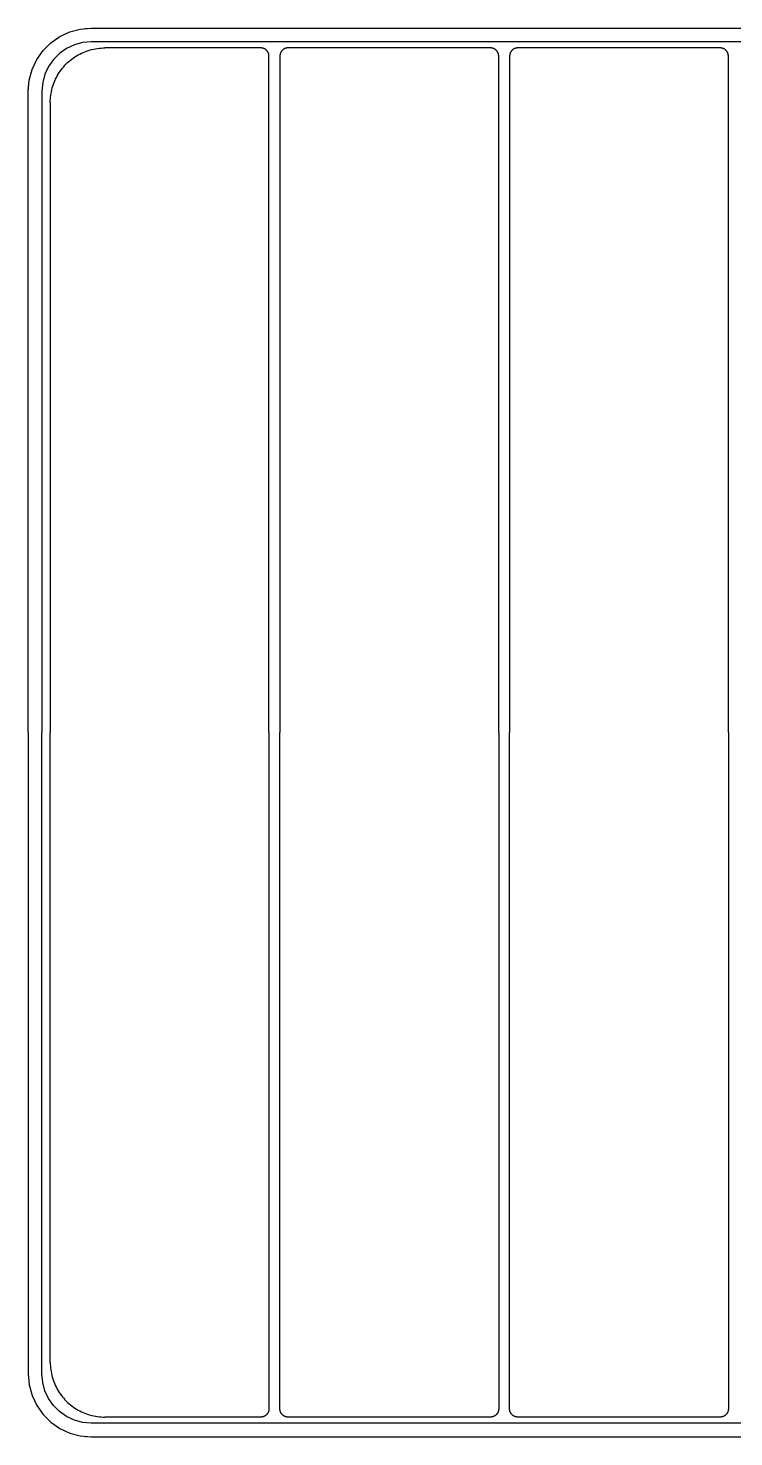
# Model space of a CAD drawing. Header units: millimetres. Extents: x 1434 to 4837, y 1889 to 4267.
# Drawn here: x 2761 to 3019, y 2395 to 2910 of the extents above; entities that cross this region are included whole.
import ezdxf

# ---------------------------------------------------------------- set-up
doc = ezdxf.new("R2010")
doc.units = ezdxf.units.MM
doc.header["$MEASUREMENT"] = 0
doc.layers.add('Utwórz2D linie widoczne', color=7, linetype='Continuous', true_color=0x000000)

msp = doc.modelspace()

# ---------------------------------------------------------------- linework, layer by layer
at = {"layer": 'Utwórz2D linie widoczne'}
for p, q in [((2769.14, 2904.29), (2772.43, 2906.59)), ((2772.43, 2906.59), (2776.06, 2908.29)), ((2776.06, 2908.29), (2779.93, 2909.33)), ((2779.93, 2909.33), (2783.93, 2909.68)), ((2783.93, 2904.68), (2780.8, 2904.4)), ((2781.77, 2909.49), (2781.86, 2909.5)), ((2781.86, 2909.5), (2782.21, 2909.52)), ((2783.93, 2909.68), (3207.93, 2909.68)), ((3207.93, 2904.68), (2783.93, 2904.68)), ((2764.01, 2898.18), (2766.31, 2901.46)), ((2766.31, 2901.46), (2769.14, 2904.29)), ((2772.36, 2900.46), (2770.14, 2898.25)), ((2774.93, 2902.26), (2772.36, 2900.46)), ((2777.77, 2903.59), (2774.93, 2902.26)), ((2780.8, 2904.4), (2777.77, 2903.59)), ((2777.98, 2899.18), (2778.56, 2899.54)), ((2778.56, 2899.54), (2779.15, 2899.89)), ((2779.15, 2899.89), (2779.75, 2900.21)), ((2779.75, 2900.21), (2780.36, 2900.51)), ((2780.36, 2900.51), (2780.99, 2900.8)), ((2780.99, 2900.8), (2781.62, 2901.06)), ((2781.62, 2901.06), (2782.26, 2901.3)), ((2782.26, 2901.3), (2782.9, 2901.52)), ((2782.9, 2901.52), (2783.56, 2901.71)), ((2783.56, 2901.71), (2784.22, 2901.88)), ((2784.22, 2901.88), (2784.88, 2902.03)), ((2784.88, 2902.03), (2785.55, 2902.16)), ((2785.55, 2902.16), (2786.23, 2902.27)), ((2786.23, 2902.27), (2786.91, 2902.35)), ((2786.91, 2902.35), (2787.59, 2902.41)), ((2787.59, 2902.41), (2788.27, 2902.44)), ((2788.27, 2902.44), (2788.95, 2902.45)), ((2845.95, 2902.45), (2788.95, 2902.45)), ((2846.06, 2902.45), (2845.95, 2902.45)), ((2846.16, 2902.45), (2846.06, 2902.45)), ((2846.26, 2902.44), (2846.16, 2902.45)), ((2846.36, 2902.43), (2846.26, 2902.44)), ((2846.46, 2902.41), (2846.36, 2902.43)), ((2846.56, 2902.39), (2846.46, 2902.41)), ((2846.66, 2902.37), (2846.56, 2902.39)), ((2846.76, 2902.34), (2846.66, 2902.37)), ((2846.86, 2902.31), (2846.76, 2902.34)), ((2846.96, 2902.28), (2846.86, 2902.31)), ((2847.05, 2902.24), (2846.96, 2902.28)), ((2847.15, 2902.2), (2847.05, 2902.24)), ((2847.24, 2902.16), (2847.15, 2902.2)), ((2847.33, 2902.12), (2847.24, 2902.16)), ((2847.42, 2902.07), (2847.33, 2902.12)), ((2847.51, 2902.02), (2847.42, 2902.07)), ((2847.6, 2901.96), (2847.51, 2902.02)), ((2847.68, 2901.9), (2847.6, 2901.96)), ((2847.77, 2901.84), (2847.68, 2901.9)), ((2847.85, 2901.78), (2847.77, 2901.84)), ((2847.92, 2901.71), (2847.85, 2901.78)), ((2848, 2901.65), (2847.92, 2901.71)), ((2848.07, 2901.57), (2848, 2901.65)), ((2848.15, 2901.5), (2848.07, 2901.57)), ((2848.21, 2901.42), (2848.15, 2901.5)), ((2848.28, 2901.35), (2848.21, 2901.42)), ((2848.34, 2901.27), (2848.28, 2901.35)), ((2848.4, 2901.18), (2848.34, 2901.27)), ((2848.46, 2901.1), (2848.4, 2901.18)), ((2848.52, 2901.01), (2848.46, 2901.1)), ((2848.57, 2900.92), (2848.52, 2901.01)), ((2848.62, 2900.83), (2848.57, 2900.92)), ((2848.66, 2900.74), (2848.62, 2900.83)), ((2848.7, 2900.65), (2848.66, 2900.74)), ((2848.74, 2900.55), (2848.7, 2900.65)), ((2848.78, 2900.46), (2848.74, 2900.55)), ((2848.81, 2900.36), (2848.78, 2900.46)), ((2848.84, 2900.26), (2848.81, 2900.36)), ((2848.87, 2900.16), (2848.84, 2900.26)), ((2848.89, 2900.06), (2848.87, 2900.16)), ((2848.91, 2899.96), (2848.89, 2900.06)), ((2848.93, 2899.86), (2848.91, 2899.96)), ((2848.94, 2899.76), (2848.93, 2899.86)), ((2848.95, 2899.66), (2848.94, 2899.76)), ((2848.95, 2899.56), (2848.95, 2899.66)), ((2848.95, 2899.45), (2848.95, 2899.56)), ((2848.95, 2652.18), (2848.95, 2899.45)), ((2852.96, 2899.66), (2852.95, 2899.56)), ((2852.95, 2899.56), (2852.95, 2899.45)), ((2852.95, 2899.45), (2852.95, 2652.18)), ((2852.97, 2899.76), (2852.96, 2899.66)), ((2852.98, 2899.86), (2852.97, 2899.76)), ((2853, 2899.96), (2852.98, 2899.86)), ((2853.02, 2900.06), (2853, 2899.96)), ((2853.04, 2900.16), (2853.02, 2900.06)), ((2853.06, 2900.26), (2853.04, 2900.16)), ((2853.09, 2900.36), (2853.06, 2900.26)), ((2853.13, 2900.46), (2853.09, 2900.36)), ((2853.16, 2900.55), (2853.13, 2900.46)), ((2853.2, 2900.65), (2853.16, 2900.55)), ((2853.24, 2900.74), (2853.2, 2900.65)), ((2853.29, 2900.83), (2853.24, 2900.74)), ((2853.34, 2900.92), (2853.29, 2900.83)), ((2853.39, 2901.01), (2853.34, 2900.92)), ((2853.44, 2901.1), (2853.39, 2901.01)), ((2853.5, 2901.18), (2853.44, 2901.1)), ((2853.56, 2901.27), (2853.5, 2901.18)), ((2853.63, 2901.35), (2853.56, 2901.27)), ((2853.69, 2901.42), (2853.63, 2901.35)), ((2853.76, 2901.5), (2853.69, 2901.42)), ((2853.83, 2901.57), (2853.76, 2901.5)), ((2853.91, 2901.65), (2853.83, 2901.57)), ((2853.98, 2901.71), (2853.91, 2901.65)), ((2854.06, 2901.78), (2853.98, 2901.71)), ((2854.14, 2901.84), (2854.06, 2901.78)), ((2854.22, 2901.9), (2854.14, 2901.84)), ((2854.31, 2901.96), (2854.22, 2901.9)), ((2854.39, 2902.02), (2854.31, 2901.96)), ((2854.48, 2902.07), (2854.39, 2902.02)), ((2854.57, 2902.12), (2854.48, 2902.07)), ((2854.66, 2902.16), (2854.57, 2902.12)), ((2854.76, 2902.2), (2854.66, 2902.16)), ((2854.85, 2902.24), (2854.76, 2902.2)), ((2854.95, 2902.28), (2854.85, 2902.24)), ((2855.05, 2902.31), (2854.95, 2902.28)), ((2855.14, 2902.34), (2855.05, 2902.31)), ((2855.24, 2902.37), (2855.14, 2902.34)), ((2855.34, 2902.39), (2855.24, 2902.37)), ((2855.44, 2902.41), (2855.34, 2902.39)), ((2855.54, 2902.43), (2855.44, 2902.41)), ((2855.65, 2902.44), (2855.54, 2902.43)), ((2855.75, 2902.45), (2855.65, 2902.44)), ((2855.85, 2902.45), (2855.75, 2902.45)), ((2855.95, 2902.45), (2855.85, 2902.45)), ((2929.95, 2902.45), (2855.95, 2902.45)), ((2930.06, 2902.45), (2929.95, 2902.45)), ((2930.16, 2902.45), (2930.06, 2902.45)), ((2930.26, 2902.44), (2930.16, 2902.45)), ((2930.36, 2902.43), (2930.26, 2902.44)), ((2930.46, 2902.41), (2930.36, 2902.43)), ((2930.56, 2902.39), (2930.46, 2902.41)), ((2930.66, 2902.37), (2930.56, 2902.39)), ((2930.76, 2902.34), (2930.66, 2902.37)), ((2930.86, 2902.31), (2930.76, 2902.34)), ((2930.96, 2902.28), (2930.86, 2902.31)), ((2931.05, 2902.24), (2930.96, 2902.28)), ((2931.15, 2902.2), (2931.05, 2902.24)), ((2931.24, 2902.16), (2931.15, 2902.2)), ((2931.33, 2902.12), (2931.24, 2902.16)), ((2931.42, 2902.07), (2931.33, 2902.12)), ((2931.51, 2902.02), (2931.42, 2902.07)), ((2931.6, 2901.96), (2931.51, 2902.02)), ((2931.68, 2901.9), (2931.6, 2901.96)), ((2931.77, 2901.84), (2931.68, 2901.9)), ((2931.85, 2901.78), (2931.77, 2901.84)), ((2931.92, 2901.71), (2931.85, 2901.78)), ((2932, 2901.65), (2931.92, 2901.71)), ((2932.07, 2901.57), (2932, 2901.65)), ((2932.15, 2901.5), (2932.07, 2901.57)), ((2932.21, 2901.42), (2932.15, 2901.5)), ((2932.28, 2901.35), (2932.21, 2901.42)), ((2932.34, 2901.27), (2932.28, 2901.35)), ((2932.4, 2901.18), (2932.34, 2901.27)), ((2932.46, 2901.1), (2932.4, 2901.18)), ((2932.52, 2901.01), (2932.46, 2901.1)), ((2932.57, 2900.92), (2932.52, 2901.01)), ((2932.62, 2900.83), (2932.57, 2900.92)), ((2932.66, 2900.74), (2932.62, 2900.83)), ((2932.7, 2900.65), (2932.66, 2900.74)), ((2932.74, 2900.55), (2932.7, 2900.65)), ((2932.78, 2900.46), (2932.74, 2900.55)), ((2932.81, 2900.36), (2932.78, 2900.46)), ((2932.84, 2900.26), (2932.81, 2900.36)), ((2932.87, 2900.16), (2932.84, 2900.26)), ((2932.89, 2900.06), (2932.87, 2900.16)), ((2932.91, 2899.96), (2932.89, 2900.06)), ((2932.93, 2899.86), (2932.91, 2899.96)), ((2932.94, 2899.76), (2932.93, 2899.86)), ((2932.95, 2899.66), (2932.94, 2899.76)), ((2932.95, 2899.56), (2932.95, 2899.66)), ((2932.95, 2899.45), (2932.95, 2899.56)), ((2932.95, 2652.18), (2932.95, 2899.45)), ((2936.96, 2899.66), (2936.95, 2899.56)), ((2936.95, 2899.56), (2936.95, 2899.45)), ((2936.95, 2899.45), (2936.95, 2652.18)), ((2936.97, 2899.76), (2936.96, 2899.66)), ((2936.98, 2899.86), (2936.97, 2899.76)), ((2937, 2899.96), (2936.98, 2899.86)), ((2937.02, 2900.06), (2937, 2899.96)), ((2937.04, 2900.16), (2937.02, 2900.06)), ((2937.06, 2900.26), (2937.04, 2900.16)), ((2937.09, 2900.36), (2937.06, 2900.26)), ((2937.13, 2900.46), (2937.09, 2900.36)), ((2937.16, 2900.55), (2937.13, 2900.46)), ((2937.2, 2900.65), (2937.16, 2900.55)), ((2937.24, 2900.74), (2937.2, 2900.65)), ((2937.29, 2900.83), (2937.24, 2900.74)), ((2937.34, 2900.92), (2937.29, 2900.83)), ((2937.39, 2901.01), (2937.34, 2900.92)), ((2937.44, 2901.1), (2937.39, 2901.01)), ((2937.5, 2901.18), (2937.44, 2901.1)), ((2937.56, 2901.27), (2937.5, 2901.18)), ((2937.63, 2901.35), (2937.56, 2901.27)), ((2937.69, 2901.42), (2937.63, 2901.35)), ((2937.76, 2901.5), (2937.69, 2901.42)), ((2937.83, 2901.57), (2937.76, 2901.5)), ((2937.91, 2901.65), (2937.83, 2901.57)), ((2937.98, 2901.71), (2937.91, 2901.65)), ((2938.06, 2901.78), (2937.98, 2901.71)), ((2938.14, 2901.84), (2938.06, 2901.78)), ((2938.22, 2901.9), (2938.14, 2901.84)), ((2938.31, 2901.96), (2938.22, 2901.9)), ((2938.39, 2902.02), (2938.31, 2901.96)), ((2938.48, 2902.07), (2938.39, 2902.02)), ((2938.57, 2902.12), (2938.48, 2902.07)), ((2938.66, 2902.16), (2938.57, 2902.12)), ((2938.76, 2902.2), (2938.66, 2902.16)), ((2938.85, 2902.24), (2938.76, 2902.2)), ((2938.95, 2902.28), (2938.85, 2902.24)), ((2939.05, 2902.31), (2938.95, 2902.28)), ((2939.14, 2902.34), (2939.05, 2902.31)), ((2939.24, 2902.37), (2939.14, 2902.34)), ((2939.34, 2902.39), (2939.24, 2902.37)), ((2939.44, 2902.41), (2939.34, 2902.39)), ((2939.54, 2902.43), (2939.44, 2902.41)), ((2939.65, 2902.44), (2939.54, 2902.43)), ((2939.75, 2902.45), (2939.65, 2902.44)), ((2939.85, 2902.45), (2939.75, 2902.45)), ((2939.95, 2902.45), (2939.85, 2902.45)), ((3013.95, 2902.45), (2939.95, 2902.45)), ((3014.06, 2902.45), (3013.95, 2902.45)), ((3014.16, 2902.45), (3014.06, 2902.45)), ((3014.26, 2902.44), (3014.16, 2902.45)), ((3014.36, 2902.43), (3014.26, 2902.44)), ((3014.46, 2902.41), (3014.36, 2902.43)), ((3014.56, 2902.39), (3014.46, 2902.41)), ((3014.66, 2902.37), (3014.56, 2902.39)), ((3014.76, 2902.34), (3014.66, 2902.37)), ((3014.86, 2902.31), (3014.76, 2902.34)), ((3014.96, 2902.28), (3014.86, 2902.31)), ((3015.05, 2902.24), (3014.96, 2902.28)), ((3015.15, 2902.2), (3015.05, 2902.24)), ((3015.24, 2902.16), (3015.15, 2902.2)), ((3015.33, 2902.12), (3015.24, 2902.16)), ((3015.42, 2902.07), (3015.33, 2902.12)), ((3015.51, 2902.02), (3015.42, 2902.07)), ((3015.6, 2901.96), (3015.51, 2902.02)), ((3015.68, 2901.9), (3015.6, 2901.96)), ((3015.77, 2901.84), (3015.68, 2901.9)), ((3015.85, 2901.78), (3015.77, 2901.84)), ((3015.92, 2901.71), (3015.85, 2901.78)), ((3016, 2901.65), (3015.92, 2901.71)), ((3016.07, 2901.57), (3016, 2901.65)), ((3016.15, 2901.5), (3016.07, 2901.57)), ((3016.21, 2901.42), (3016.15, 2901.5)), ((3016.28, 2901.35), (3016.21, 2901.42)), ((3016.34, 2901.27), (3016.28, 2901.35)), ((3016.4, 2901.18), (3016.34, 2901.27)), ((3016.46, 2901.1), (3016.4, 2901.18)), ((3016.52, 2901.01), (3016.46, 2901.1)), ((3016.57, 2900.92), (3016.52, 2901.01)), ((3016.62, 2900.83), (3016.57, 2900.92)), ((3016.66, 2900.74), (3016.62, 2900.83)), ((3016.7, 2900.65), (3016.66, 2900.74)), ((3016.74, 2900.55), (3016.7, 2900.65)), ((3016.78, 2900.46), (3016.74, 2900.55)), ((3016.81, 2900.36), (3016.78, 2900.46)), ((3016.84, 2900.26), (3016.81, 2900.36)), ((3016.87, 2900.16), (3016.84, 2900.26)), ((3016.89, 2900.06), (3016.87, 2900.16)), ((3016.91, 2899.96), (3016.89, 2900.06)), ((3016.93, 2899.86), (3016.91, 2899.96)), ((3016.94, 2899.76), (3016.93, 2899.86)), ((3016.95, 2899.66), (3016.94, 2899.76)), ((3016.95, 2899.56), (3016.95, 2899.66)), ((3016.95, 2899.45), (3016.95, 2899.56)), ((3016.95, 2652.18), (3016.95, 2899.45)), ((2761.28, 2890.67), (2762.31, 2894.54)), ((2762.31, 2894.54), (2764.01, 2898.18)), ((2768.34, 2895.68), (2767.01, 2892.83)), ((2770.14, 2898.25), (2768.34, 2895.68)), ((2772.61, 2893.99), (2773.02, 2894.54)), ((2773.02, 2894.54), (2773.44, 2895.07)), ((2773.44, 2895.07), (2773.88, 2895.6)), ((2773.88, 2895.6), (2774.34, 2896.1)), ((2774.34, 2896.1), (2774.81, 2896.6)), ((2774.81, 2896.6), (2775.3, 2897.07)), ((2775.3, 2897.07), (2775.81, 2897.53)), ((2775.81, 2897.53), (2776.33, 2897.97)), ((2776.33, 2897.97), (2776.87, 2898.39)), ((2776.87, 2898.39), (2777.42, 2898.79)), ((2777.42, 2898.79), (2777.98, 2899.18)), ((2760.93, 2886.68), (2761.28, 2890.67)), ((2766.2, 2889.8), (2765.93, 2886.68)), ((2767.01, 2892.83), (2766.2, 2889.8)), ((2769.89, 2888.5), (2770.11, 2889.15)), ((2770.11, 2889.15), (2770.35, 2889.79)), ((2770.35, 2889.79), (2770.61, 2890.42)), ((2770.61, 2890.42), (2770.89, 2891.04)), ((2770.89, 2891.04), (2771.2, 2891.65)), ((2771.2, 2891.65), (2771.52, 2892.26)), ((2771.52, 2892.26), (2771.86, 2892.84)), ((2771.86, 2892.84), (2772.23, 2893.42)), ((2772.23, 2893.42), (2772.61, 2893.99)), ((2760.88, 2886.68), (2761.04, 2888.52)), ((2760.88, 2869.68), (2760.88, 2886.68)), ((2760.93, 2652.18), (2760.93, 2886.68)), ((2761.04, 2888.52), (2761.14, 2889.08)), ((2765.93, 2886.68), (2765.93, 2652.18)), ((2769, 2883.82), (2769.06, 2884.5)), ((2769.06, 2884.5), (2769.14, 2885.18)), ((2769.14, 2885.18), (2769.24, 2885.85)), ((2769.24, 2885.85), (2769.37, 2886.52)), ((2769.37, 2886.52), (2769.52, 2887.19)), ((2769.52, 2887.19), (2769.69, 2887.85)), ((2769.69, 2887.85), (2769.89, 2888.5)), ((2768.95, 2882.45), (2768.96, 2883.14)), ((2768.95, 2882.45), (2768.95, 2652.18)), ((2768.96, 2883.14), (2769, 2883.82)), ((2760.93, 2652.18), (2760.93, 2417.68)), ((2765.93, 2417.68), (2765.93, 2652.18)), ((2768.95, 2421.9), (2768.95, 2652.18)), ((2848.95, 2652.18), (2848.95, 2404.9)), ((2852.95, 2404.9), (2852.95, 2652.18)), ((2932.95, 2652.18), (2932.95, 2404.9)), ((2936.95, 2404.9), (2936.95, 2652.18)), ((3016.95, 2652.18), (3016.95, 2404.9)), ((2768.95, 2421.9), (2768.96, 2421.21)), ((2768.96, 2421.21), (2769, 2420.53)), ((2769, 2420.53), (2769.06, 2419.85)), ((2760.93, 2417.68), (2761.28, 2413.68)), ((2766.2, 2414.55), (2765.93, 2417.68)), ((2769.06, 2419.85), (2769.14, 2419.17)), ((2769.14, 2419.17), (2769.24, 2418.5)), ((2769.24, 2418.5), (2769.37, 2417.83)), ((2769.37, 2417.83), (2769.52, 2417.16)), ((2769.52, 2417.16), (2769.69, 2416.5)), ((2769.69, 2416.5), (2769.89, 2415.85)), ((2769.89, 2415.85), (2770.11, 2415.2)), ((2761.28, 2413.68), (2762.31, 2409.81)), ((2767.01, 2411.52), (2766.2, 2414.55)), ((2768.34, 2408.68), (2767.01, 2411.52)), ((2770.11, 2415.2), (2770.35, 2414.56)), ((2770.35, 2414.56), (2770.61, 2413.93)), ((2770.61, 2413.93), (2770.89, 2413.31)), ((2770.89, 2413.31), (2771.2, 2412.7)), ((2771.2, 2412.7), (2771.52, 2412.1)), ((2771.52, 2412.1), (2771.86, 2411.51)), ((2771.86, 2411.51), (2772.23, 2410.93)), ((2772.23, 2410.93), (2772.61, 2410.36)), ((2772.61, 2410.36), (2773.02, 2409.81)), ((2762.31, 2409.81), (2764.01, 2406.18)), ((2764.01, 2406.18), (2766.31, 2402.89)), ((2770.14, 2406.11), (2768.34, 2408.68)), ((2772.36, 2403.89), (2770.14, 2406.11)), ((2773.02, 2409.81), (2773.44, 2409.28)), ((2773.44, 2409.28), (2773.88, 2408.75)), ((2773.88, 2408.75), (2774.34, 2408.25)), ((2774.34, 2408.25), (2774.81, 2407.76)), ((2774.81, 2407.76), (2775.3, 2407.28)), ((2775.3, 2407.28), (2775.81, 2406.82)), ((2775.81, 2406.82), (2776.33, 2406.38)), ((2776.33, 2406.38), (2776.87, 2405.96)), ((2776.87, 2405.96), (2777.42, 2405.56)), ((2777.42, 2405.56), (2777.98, 2405.17)), ((2777.98, 2405.17), (2778.56, 2404.81)), ((2766.31, 2402.89), (2769.14, 2400.06)), ((2769.14, 2400.06), (2772.43, 2397.76)), ((2774.93, 2402.09), (2772.36, 2403.89)), ((2777.77, 2400.76), (2774.93, 2402.09)), ((2780.8, 2399.95), (2777.77, 2400.76)), ((2778.56, 2404.81), (2779.15, 2404.46)), ((2779.15, 2404.46), (2779.75, 2404.14)), ((2779.75, 2404.14), (2780.36, 2403.84)), ((2780.36, 2403.84), (2780.99, 2403.55)), ((2783.93, 2399.68), (2780.8, 2399.95)), ((2780.99, 2403.55), (2781.62, 2403.29)), ((2781.62, 2403.29), (2782.26, 2403.05)), ((2782.26, 2403.05), (2782.9, 2402.83)), ((2782.9, 2402.83), (2783.56, 2402.64)), ((2783.56, 2402.64), (2784.22, 2402.47)), ((2784.22, 2402.47), (2784.88, 2402.32)), ((2784.88, 2402.32), (2785.55, 2402.19)), ((2785.55, 2402.19), (2786.23, 2402.08)), ((2786.23, 2402.08), (2786.91, 2402)), ((2786.91, 2402), (2787.59, 2401.94)), ((2787.59, 2401.94), (2788.27, 2401.91)), ((2788.27, 2401.91), (2788.95, 2401.9)), ((2845.95, 2401.9), (2788.95, 2401.9)), ((2846.06, 2401.9), (2845.95, 2401.9)), ((2846.16, 2401.9), (2846.06, 2401.9)), ((2846.26, 2401.91), (2846.16, 2401.9)), ((2846.36, 2401.93), (2846.26, 2401.91)), ((2846.46, 2401.94), (2846.36, 2401.93)), ((2846.56, 2401.96), (2846.46, 2401.94)), ((2846.66, 2401.98), (2846.56, 2401.96)), ((2846.76, 2402.01), (2846.66, 2401.98)), ((2846.86, 2402.04), (2846.76, 2402.01)), ((2846.96, 2402.07), (2846.86, 2402.04)), ((2847.05, 2402.11), (2846.96, 2402.07)), ((2847.15, 2402.15), (2847.05, 2402.11)), ((2847.24, 2402.19), (2847.15, 2402.15)), ((2847.33, 2402.23), (2847.24, 2402.19)), ((2847.42, 2402.28), (2847.33, 2402.23)), ((2847.51, 2402.33), (2847.42, 2402.28)), ((2847.6, 2402.39), (2847.51, 2402.33)), ((2847.68, 2402.45), (2847.6, 2402.39)), ((2847.77, 2402.51), (2847.68, 2402.45)), ((2847.85, 2402.57), (2847.77, 2402.51)), ((2847.92, 2402.64), (2847.85, 2402.57)), ((2848, 2402.71), (2847.92, 2402.64)), ((2848.07, 2402.78), (2848, 2402.71)), ((2848.15, 2402.85), (2848.07, 2402.78)), ((2848.21, 2402.93), (2848.15, 2402.85)), ((2848.28, 2403), (2848.21, 2402.93)), ((2848.34, 2403.09), (2848.28, 2403)), ((2848.4, 2403.17), (2848.34, 2403.09)), ((2848.46, 2403.25), (2848.4, 2403.17)), ((2848.52, 2403.34), (2848.46, 2403.25)), ((2848.57, 2403.43), (2848.52, 2403.34)), ((2848.62, 2403.52), (2848.57, 2403.43)), ((2848.66, 2403.61), (2848.62, 2403.52)), ((2848.7, 2403.7), (2848.66, 2403.61)), ((2848.74, 2403.8), (2848.7, 2403.7)), ((2848.78, 2403.89), (2848.74, 2403.8)), ((2848.81, 2403.99), (2848.78, 2403.89)), ((2848.84, 2404.09), (2848.81, 2403.99)), ((2848.87, 2404.19), (2848.84, 2404.09)), ((2848.89, 2404.29), (2848.87, 2404.19)), ((2848.91, 2404.39), (2848.89, 2404.29)), ((2848.93, 2404.49), (2848.91, 2404.39)), ((2848.94, 2404.59), (2848.93, 2404.49)), ((2848.95, 2404.69), (2848.94, 2404.59)), ((2848.95, 2404.9), (2848.95, 2404.8)), ((2848.95, 2404.8), (2848.95, 2404.69)), ((2852.95, 2404.8), (2852.95, 2404.9)), ((2852.96, 2404.69), (2852.95, 2404.8)), ((2852.97, 2404.59), (2852.96, 2404.69)), ((2852.98, 2404.49), (2852.97, 2404.59)), ((2853, 2404.39), (2852.98, 2404.49)), ((2853.02, 2404.29), (2853, 2404.39)), ((2853.04, 2404.19), (2853.02, 2404.29)), ((2853.06, 2404.09), (2853.04, 2404.19)), ((2853.09, 2403.99), (2853.06, 2404.09)), ((2853.13, 2403.89), (2853.09, 2403.99)), ((2853.16, 2403.8), (2853.13, 2403.89)), ((2853.2, 2403.7), (2853.16, 2403.8)), ((2853.24, 2403.61), (2853.2, 2403.7)), ((2853.29, 2403.52), (2853.24, 2403.61)), ((2853.34, 2403.43), (2853.29, 2403.52)), ((2853.39, 2403.34), (2853.34, 2403.43)), ((2853.44, 2403.25), (2853.39, 2403.34)), ((2853.5, 2403.17), (2853.44, 2403.25)), ((2853.56, 2403.09), (2853.5, 2403.17)), ((2853.63, 2403), (2853.56, 2403.09)), ((2853.69, 2402.93), (2853.63, 2403)), ((2853.76, 2402.85), (2853.69, 2402.93)), ((2853.83, 2402.78), (2853.76, 2402.85)), ((2853.91, 2402.71), (2853.83, 2402.78)), ((2853.98, 2402.64), (2853.91, 2402.71)), ((2854.06, 2402.57), (2853.98, 2402.64)), ((2854.14, 2402.51), (2854.06, 2402.57)), ((2854.22, 2402.45), (2854.14, 2402.51)), ((2854.31, 2402.39), (2854.22, 2402.45)), ((2854.39, 2402.33), (2854.31, 2402.39)), ((2854.48, 2402.28), (2854.39, 2402.33)), ((2854.57, 2402.23), (2854.48, 2402.28)), ((2854.66, 2402.19), (2854.57, 2402.23)), ((2854.76, 2402.15), (2854.66, 2402.19)), ((2854.85, 2402.11), (2854.76, 2402.15)), ((2854.95, 2402.07), (2854.85, 2402.11)), ((2855.05, 2402.04), (2854.95, 2402.07)), ((2855.14, 2402.01), (2855.05, 2402.04)), ((2855.24, 2401.98), (2855.14, 2402.01)), ((2855.34, 2401.96), (2855.24, 2401.98)), ((2855.44, 2401.94), (2855.34, 2401.96)), ((2855.54, 2401.93), (2855.44, 2401.94)), ((2855.65, 2401.91), (2855.54, 2401.93)), ((2855.75, 2401.9), (2855.65, 2401.91)), ((2855.85, 2401.9), (2855.75, 2401.9)), ((2855.95, 2401.9), (2855.85, 2401.9)), ((2929.95, 2401.9), (2855.95, 2401.9)), ((2930.06, 2401.9), (2929.95, 2401.9)), ((2930.16, 2401.9), (2930.06, 2401.9)), ((2930.26, 2401.91), (2930.16, 2401.9)), ((2930.36, 2401.93), (2930.26, 2401.91)), ((2930.46, 2401.94), (2930.36, 2401.93)), ((2930.56, 2401.96), (2930.46, 2401.94)), ((2930.66, 2401.98), (2930.56, 2401.96)), ((2930.76, 2402.01), (2930.66, 2401.98)), ((2930.86, 2402.04), (2930.76, 2402.01)), ((2930.96, 2402.07), (2930.86, 2402.04)), ((2931.05, 2402.11), (2930.96, 2402.07)), ((2931.15, 2402.15), (2931.05, 2402.11)), ((2931.24, 2402.19), (2931.15, 2402.15)), ((2931.33, 2402.23), (2931.24, 2402.19)), ((2931.42, 2402.28), (2931.33, 2402.23)), ((2931.51, 2402.33), (2931.42, 2402.28)), ((2931.6, 2402.39), (2931.51, 2402.33)), ((2931.68, 2402.45), (2931.6, 2402.39)), ((2931.77, 2402.51), (2931.68, 2402.45)), ((2931.85, 2402.57), (2931.77, 2402.51)), ((2931.92, 2402.64), (2931.85, 2402.57)), ((2932, 2402.71), (2931.92, 2402.64)), ((2932.07, 2402.78), (2932, 2402.71)), ((2932.15, 2402.85), (2932.07, 2402.78)), ((2932.21, 2402.93), (2932.15, 2402.85)), ((2932.28, 2403), (2932.21, 2402.93)), ((2932.34, 2403.09), (2932.28, 2403)), ((2932.4, 2403.17), (2932.34, 2403.09)), ((2932.46, 2403.25), (2932.4, 2403.17)), ((2932.52, 2403.34), (2932.46, 2403.25)), ((2932.57, 2403.43), (2932.52, 2403.34)), ((2932.62, 2403.52), (2932.57, 2403.43)), ((2932.66, 2403.61), (2932.62, 2403.52)), ((2932.7, 2403.7), (2932.66, 2403.61)), ((2932.74, 2403.8), (2932.7, 2403.7)), ((2932.78, 2403.89), (2932.74, 2403.8)), ((2932.81, 2403.99), (2932.78, 2403.89)), ((2932.84, 2404.09), (2932.81, 2403.99)), ((2932.87, 2404.19), (2932.84, 2404.09)), ((2932.89, 2404.29), (2932.87, 2404.19)), ((2932.91, 2404.39), (2932.89, 2404.29)), ((2932.93, 2404.49), (2932.91, 2404.39)), ((2932.94, 2404.59), (2932.93, 2404.49)), ((2932.95, 2404.69), (2932.94, 2404.59)), ((2932.95, 2404.9), (2932.95, 2404.8)), ((2932.95, 2404.8), (2932.95, 2404.69)), ((2936.95, 2404.8), (2936.95, 2404.9)), ((2936.96, 2404.69), (2936.95, 2404.8)), ((2936.97, 2404.59), (2936.96, 2404.69)), ((2936.98, 2404.49), (2936.97, 2404.59)), ((2937, 2404.39), (2936.98, 2404.49)), ((2937.02, 2404.29), (2937, 2404.39)), ((2937.04, 2404.19), (2937.02, 2404.29)), ((2937.06, 2404.09), (2937.04, 2404.19)), ((2937.09, 2403.99), (2937.06, 2404.09)), ((2937.13, 2403.89), (2937.09, 2403.99)), ((2937.16, 2403.8), (2937.13, 2403.89)), ((2937.2, 2403.7), (2937.16, 2403.8)), ((2937.24, 2403.61), (2937.2, 2403.7)), ((2937.29, 2403.52), (2937.24, 2403.61)), ((2937.34, 2403.43), (2937.29, 2403.52)), ((2937.39, 2403.34), (2937.34, 2403.43)), ((2937.44, 2403.25), (2937.39, 2403.34)), ((2937.5, 2403.17), (2937.44, 2403.25)), ((2937.56, 2403.09), (2937.5, 2403.17)), ((2937.63, 2403), (2937.56, 2403.09)), ((2937.69, 2402.93), (2937.63, 2403)), ((2937.76, 2402.85), (2937.69, 2402.93)), ((2937.83, 2402.78), (2937.76, 2402.85)), ((2937.91, 2402.71), (2937.83, 2402.78)), ((2937.98, 2402.64), (2937.91, 2402.71)), ((2938.06, 2402.57), (2937.98, 2402.64)), ((2938.14, 2402.51), (2938.06, 2402.57)), ((2938.22, 2402.45), (2938.14, 2402.51)), ((2938.31, 2402.39), (2938.22, 2402.45)), ((2938.39, 2402.33), (2938.31, 2402.39)), ((2938.48, 2402.28), (2938.39, 2402.33)), ((2938.57, 2402.23), (2938.48, 2402.28)), ((2938.66, 2402.19), (2938.57, 2402.23)), ((2938.76, 2402.15), (2938.66, 2402.19)), ((2938.85, 2402.11), (2938.76, 2402.15)), ((2938.95, 2402.07), (2938.85, 2402.11)), ((2939.05, 2402.04), (2938.95, 2402.07)), ((2939.14, 2402.01), (2939.05, 2402.04)), ((2939.24, 2401.98), (2939.14, 2402.01)), ((2939.34, 2401.96), (2939.24, 2401.98)), ((2939.44, 2401.94), (2939.34, 2401.96)), ((2939.54, 2401.93), (2939.44, 2401.94)), ((2939.65, 2401.91), (2939.54, 2401.93)), ((2939.75, 2401.9), (2939.65, 2401.91)), ((2939.85, 2401.9), (2939.75, 2401.9)), ((2939.95, 2401.9), (2939.85, 2401.9)), ((3013.95, 2401.9), (2939.95, 2401.9)), ((3014.06, 2401.9), (3013.95, 2401.9)), ((3014.16, 2401.9), (3014.06, 2401.9)), ((3014.26, 2401.91), (3014.16, 2401.9)), ((3014.36, 2401.93), (3014.26, 2401.91)), ((3014.46, 2401.94), (3014.36, 2401.93)), ((3014.56, 2401.96), (3014.46, 2401.94)), ((3014.66, 2401.98), (3014.56, 2401.96)), ((3014.76, 2402.01), (3014.66, 2401.98)), ((3014.86, 2402.04), (3014.76, 2402.01)), ((3014.96, 2402.07), (3014.86, 2402.04)), ((3015.05, 2402.11), (3014.96, 2402.07)), ((3015.15, 2402.15), (3015.05, 2402.11)), ((3015.24, 2402.19), (3015.15, 2402.15)), ((3015.33, 2402.23), (3015.24, 2402.19)), ((3015.42, 2402.28), (3015.33, 2402.23)), ((3015.51, 2402.33), (3015.42, 2402.28)), ((3015.6, 2402.39), (3015.51, 2402.33)), ((3015.68, 2402.45), (3015.6, 2402.39)), ((3015.77, 2402.51), (3015.68, 2402.45)), ((3015.85, 2402.57), (3015.77, 2402.51)), ((3015.92, 2402.64), (3015.85, 2402.57)), ((3016, 2402.71), (3015.92, 2402.64)), ((3016.07, 2402.78), (3016, 2402.71)), ((3016.15, 2402.85), (3016.07, 2402.78)), ((3016.21, 2402.93), (3016.15, 2402.85)), ((3016.28, 2403), (3016.21, 2402.93)), ((3016.34, 2403.09), (3016.28, 2403)), ((3016.4, 2403.17), (3016.34, 2403.09)), ((3016.46, 2403.25), (3016.4, 2403.17)), ((3016.52, 2403.34), (3016.46, 2403.25)), ((3016.57, 2403.43), (3016.52, 2403.34)), ((3016.62, 2403.52), (3016.57, 2403.43)), ((3016.66, 2403.61), (3016.62, 2403.52)), ((3016.7, 2403.7), (3016.66, 2403.61)), ((3016.74, 2403.8), (3016.7, 2403.7)), ((3016.78, 2403.89), (3016.74, 2403.8)), ((3016.81, 2403.99), (3016.78, 2403.89)), ((3016.84, 2404.09), (3016.81, 2403.99)), ((3016.87, 2404.19), (3016.84, 2404.09)), ((3016.89, 2404.29), (3016.87, 2404.19)), ((3016.91, 2404.39), (3016.89, 2404.29)), ((3016.93, 2404.49), (3016.91, 2404.39)), ((3016.94, 2404.59), (3016.93, 2404.49)), ((3016.95, 2404.69), (3016.94, 2404.59)), ((3016.95, 2404.9), (3016.95, 2404.8)), ((3016.95, 2404.8), (3016.95, 2404.69)), ((2772.43, 2397.76), (2776.06, 2396.06)), ((2776.06, 2396.06), (2779.93, 2395.02)), ((2779.93, 2395.02), (2783.93, 2394.68)), ((2781.77, 2394.86), (2781.86, 2394.85)), ((2781.86, 2394.85), (2782.21, 2394.83)), ((3207.93, 2399.68), (2783.93, 2399.68)), ((2783.93, 2394.68), (3207.93, 2394.68))]:
    msp.add_line(p, q, dxfattribs=at)

doc.saveas('drawing.dxf')
